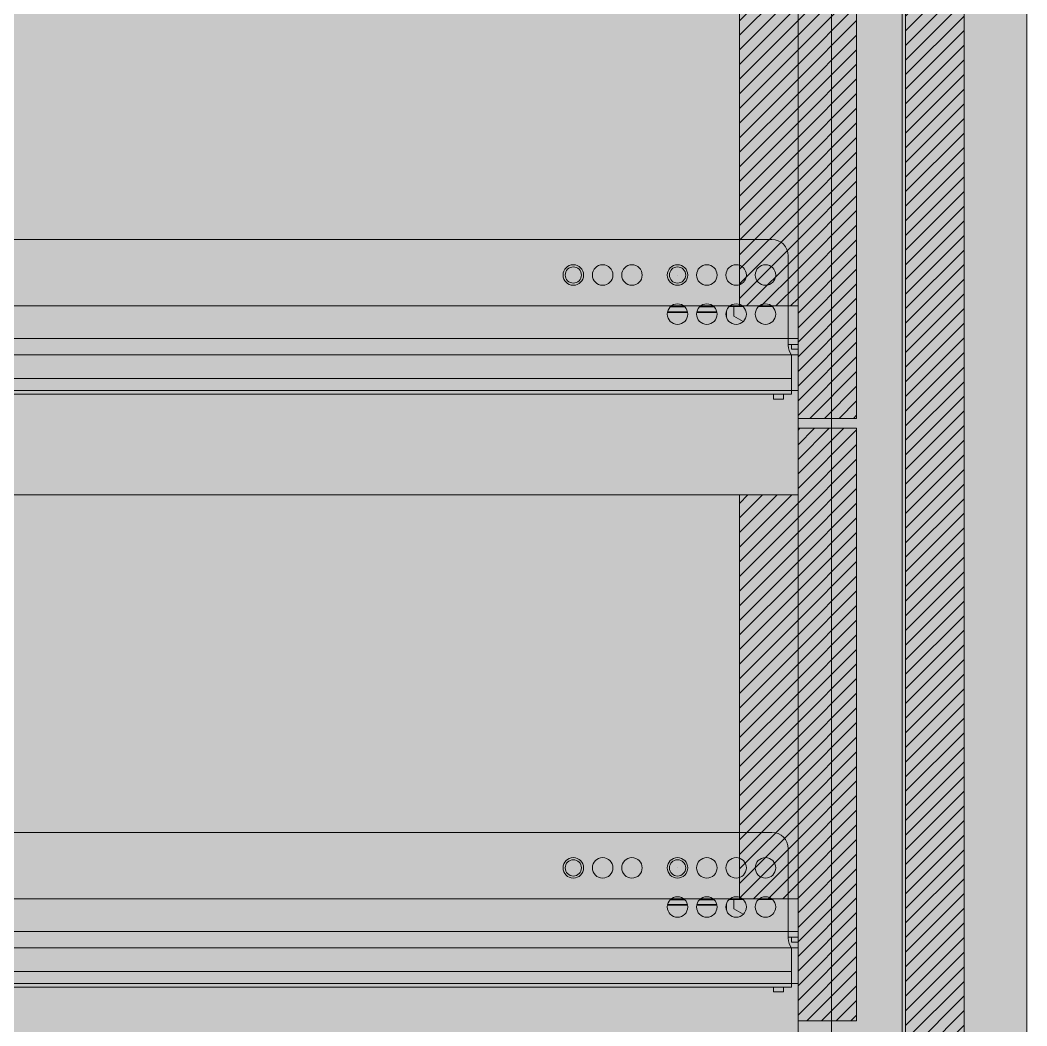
# Model space of a CAD drawing. Header units: millimetres. Extents: x 126 to 12547, y 1644 to 26714.
# Drawn here: x 9139 to 9448.1, y 3474.5 to 3783.3 of the extents above; entities that cross this region are included whole.
import ezdxf

# ---------------------------------------------------------------- set-up
doc = ezdxf.new("R2010")
doc.units = ezdxf.units.MM
for name, color, linetype, lineweight in [('F_ARREDI', 7, 'Continuous', 5), ('F_Guide', 1, 'Continuous', 9), ('F_MULTI laminato OPACO', 1, 'Continuous', 5), ('F_MULTI laminato OPACO_retino', 1, 'Continuous', 5), ('F_MULTI tessuto', 151, 'Continuous', 5), ('F_MULTI_tessuto_retino', 8, 'Continuous', 5)]:
    doc.layers.add(name, color=color, linetype=linetype, lineweight=lineweight)
doc.layers.add('TRATTEGGI - Hatch', color=7, linetype='Continuous')

# ---------------------------------------------------------------- blocks, each defined once
blk = doc.blocks.new('CASSETTIERA INTERNA_armadi_sez._..........')
at = {"layer": 'F_MULTI laminato OPACO_retino', "true_color": 0x636466, "transparency": 33554503}
h = blk.add_hatch(dxfattribs=at)
h.set_pattern_fill('ANSI31', color=251)
h.paths.add_polyline_path([(737838.41, 530213.8), (737856.41, 530213.8), (737856.41, 530391.8), (737838.41, 530391.8)])
at = {"layer": 'F_MULTI laminato OPACO_retino'}
h = blk.add_hatch(color=9, dxfattribs=at)
h.dxf.hatch_style = 1
h.paths.add_polyline_path([(737308.41, 530376.8), (737838.41, 530376.8), (737838.41, 529835.8), (737308.41, 529835.8)])
at = {"layer": 'F_MULTI laminato OPACO_retino', "true_color": 0x636466, "transparency": 33554503}
h = blk.add_hatch(dxfattribs=at)
h.set_pattern_fill('ANSI31', color=251)
h.paths.add_polyline_path([(737820.41, 530248.3), (737838.41, 530248.3), (737838.41, 530372.3), (737820.41, 530372.3)])
at = {"layer": 'F_MULTI laminato OPACO_retino', "transparency": 33554503}
h = blk.add_hatch(color=8, dxfattribs=at)
h.dxf.hatch_style = 1
h.paths.add_polyline_path([(737348.41, 530248.3), (737838.41, 530248.3), (737838.41, 530238.3), (737348.41, 530238.3)])
at = {"layer": 'F_MULTI laminato OPACO_retino', "true_color": 0x636466, "transparency": 33554503}
h = blk.add_hatch(dxfattribs=at)
h.set_pattern_fill('ANSI31', color=251)
h.paths.add_polyline_path([(737856.41, 530028.8), (737838.41, 530028.8), (737838.41, 530210.8), (737856.41, 530210.8)])
h = blk.add_hatch(dxfattribs=at)
h.set_pattern_fill('ANSI31', color=251)
h.paths.add_polyline_path([(737820.41, 530066.3), (737838.41, 530066.3), (737838.41, 530190.3), (737820.41, 530190.3)])
at = {"layer": 'TRATTEGGI - Hatch', "true_color": 0xc7c8ca}
h = blk.add_hatch(color=9, dxfattribs=at)
h.dxf.hatch_style = 1
h.paths.add_polyline_path([(737838.41, 530213.8), (737856.41, 530213.8), (737856.41, 530391.8), (737838.41, 530391.8)])
h = blk.add_hatch(color=9, dxfattribs=at)
h.dxf.hatch_style = 1
h.paths.add_polyline_path([(737820.41, 530248.3), (737838.41, 530248.3), (737838.41, 530372.3), (737820.41, 530372.3)])
h = blk.add_hatch(color=9, dxfattribs=at)
h.dxf.hatch_style = 1
h.paths.add_polyline_path([(737348.41, 530248.3), (737838.41, 530248.3), (737838.41, 530238.3), (737348.41, 530238.3)])
h = blk.add_hatch(color=9, dxfattribs=at)
h.dxf.hatch_style = 1
h.paths.add_polyline_path([(737856.41, 530028.8), (737838.41, 530028.8), (737838.41, 530210.8), (737856.41, 530210.8)])
h = blk.add_hatch(color=9, dxfattribs=at)
h.dxf.hatch_style = 1
h.paths.add_polyline_path([(737820.41, 530066.3), (737838.41, 530066.3), (737838.41, 530190.3), (737820.41, 530190.3)])
h = blk.add_hatch(color=9, dxfattribs=at)
h.dxf.hatch_style = 1
h.paths.add_polyline_path([(737348.41, 530066.3), (737838.41, 530066.3), (737838.41, 530056.3), (737348.41, 530056.3)])
at = {"layer": 'F_Guide', "color": 8}
for p, q in [((737396.91, 530268.7), (737830.41, 530268.7)), ((737835.41, 530236.2), (737835.41, 530263.7)), ((737801.41, 530257.8), (737801.41, 530257.8)), ((737801.41, 530257.8), (737801.41, 530257.8)), ((737801.41, 530257.8), (737801.41, 530257.8)), ((737801.41, 530257.8), (737801.41, 530257.8)), ((737798.31, 530246.32), (737804.52, 530246.32)), ((737798.35, 530246.54), (737804.48, 530246.54)), ((737799.18, 530248.02), (737803.65, 530248.02)), ((737799.26, 530248.1), (737799.45, 530248.1)), ((737799.45, 530248.1), (737803.57, 530248.1)), ((737799.45, 530248.02), (737799.45, 530248.1)), ((737807.31, 530246.32), (737813.52, 530246.32)), ((737807.35, 530246.54), (737813.48, 530246.54)), ((737808.18, 530248.02), (737812.65, 530248.02)), ((737808.26, 530248.1), (737811.99, 530248.1)), ((737811.99, 530248.1), (737812.57, 530248.1)), ((737811.99, 530248.02), (737811.99, 530248.1)), ((737816.31, 530246.32), (737816.41, 530246.32)), ((737816.35, 530246.54), (737816.41, 530246.54)), ((737816.41, 530244.84), (737816.41, 530246.76)), ((737817.26, 530248.1), (737818.72, 530248.1)), ((737818.72, 530248.1), (737821.57, 530248.1)), ((737818.72, 530245.21), (737818.72, 530248.1)), ((737826.26, 530248.1), (737830.57, 530248.1)), ((737835.41, 530248.3), (737838.41, 530248.3)), ((737821.61, 530243.54), (737818.72, 530245.21)), ((737835.41, 530236.5), (737838.41, 530236.5)), ((737836.45, 530236.5), (737836.45, 530236.5)), ((737836.45, 530235), (737836.45, 530236.5)), ((737836.41, 530221.2), (737836.41, 530233.2)), ((737836.45, 530235), (737838.41, 530235)), ((737390.91, 530226), (737836.41, 530226)), ((737390.91, 530221.2), (737836.41, 530221.2)), ((737830.91, 530219.7), (737830.91, 530221.2)), ((737833.91, 530219.7), (737833.91, 530221.2)), ((737830.91, 530219.7), (737833.91, 530219.7)), ((737396.91, 530086.7), (737830.41, 530086.7)), ((737835.41, 530054.2), (737835.41, 530081.7)), ((737801.41, 530075.8), (737801.41, 530075.8)), ((737801.41, 530075.8), (737801.41, 530075.8)), ((737801.41, 530075.8), (737801.41, 530075.8)), ((737801.41, 530075.8), (737801.41, 530075.8)), ((737835.41, 530066.3), (737838.41, 530066.3)), ((737798.31, 530064.32), (737804.52, 530064.32)), ((737798.35, 530064.54), (737804.48, 530064.54)), ((737799.18, 530066.02), (737803.65, 530066.02)), ((737799.26, 530066.1), (737799.45, 530066.1)), ((737799.45, 530066.1), (737803.57, 530066.1)), ((737799.45, 530066.02), (737799.45, 530066.1)), ((737807.31, 530064.32), (737813.52, 530064.32)), ((737807.35, 530064.54), (737813.48, 530064.54)), ((737808.18, 530066.02), (737812.65, 530066.02)), ((737808.26, 530066.1), (737811.99, 530066.1)), ((737811.99, 530066.1), (737812.57, 530066.1)), ((737811.99, 530066.02), (737811.99, 530066.1)), ((737816.31, 530064.32), (737816.41, 530064.32)), ((737816.35, 530064.54), (737816.41, 530064.54)), ((737816.41, 530062.84), (737816.41, 530064.76)), ((737817.26, 530066.1), (737818.72, 530066.1)), ((737818.72, 530066.1), (737821.57, 530066.1)), ((737818.72, 530063.21), (737818.72, 530066.1)), ((737821.61, 530061.54), (737818.72, 530063.21)), ((737826.26, 530066.1), (737830.57, 530066.1)), ((737835.41, 530054.5), (737838.41, 530054.5)), ((737836.45, 530054.5), (737836.45, 530054.5)), ((737836.45, 530053), (737836.45, 530054.5)), ((737836.41, 530039.2), (737836.41, 530051.2)), ((737836.45, 530053), (737838.41, 530053)), ((737390.91, 530044), (737836.41, 530044)), ((737390.91, 530039.2), (737836.41, 530039.2)), ((737830.91, 530037.7), (737830.91, 530039.2)), ((737833.91, 530037.7), (737833.91, 530039.2)), ((737830.91, 530037.7), (737833.91, 530037.7))]:
    blk.add_line(p, q, dxfattribs=at)
at = {"layer": 'F_Guide'}
for p, q in [((737838.41, 530248.3), (737348.41, 530248.3)), ((737838.41, 530248.3), (737348.41, 530248.3)), ((737348.41, 530233.3), (737838.41, 530233.3)), ((737348.41, 530233.3), (737838.41, 530233.3)), ((737838.41, 530066.3), (737348.41, 530066.3)), ((737838.41, 530066.3), (737348.41, 530066.3)), ((737348.41, 530051.3), (737838.41, 530051.3)), ((737348.41, 530051.3), (737838.41, 530051.3))]:
    blk.add_line(p, q, dxfattribs=at)
at = {"layer": 'F_Guide', "color": 8}
for centre in [(737769.41, 530257.8), (737778.41, 530257.8), (737787.41, 530257.8), (737801.41, 530257.8), (737810.41, 530257.8), (737819.41, 530257.8), (737828.41, 530257.8), (737801.41, 530245.8), (737810.41, 530245.8), (737819.41, 530245.8), (737828.41, 530245.8), (737769.41, 530075.8), (737778.41, 530075.8), (737787.41, 530075.8), (737801.41, 530075.8), (737810.41, 530075.8), (737819.41, 530075.8), (737828.41, 530075.8), (737801.41, 530063.8), (737810.41, 530063.8), (737819.41, 530063.8), (737828.41, 530063.8)]:
    blk.add_circle(centre, 3.15, dxfattribs=at)
at = {"layer": 'F_Guide'}
for centre in [(737769.41, 530257.8), (737769.41, 530257.8), (737801.41, 530257.8), (737801.41, 530257.8), (737769.41, 530075.8), (737769.41, 530075.8), (737801.41, 530075.8), (737801.41, 530075.8)]:
    blk.add_circle(centre, 2.5, dxfattribs=at)
at = {"layer": 'F_Guide', "color": 8}
for centre, start, end in [((737830.41, 530263.7), 0, 90), ((737840.41, 530236.2), 180, 216.8699), ((737830.41, 530081.7), 0, 90), ((737840.41, 530054.2), 180, 216.8699)]:
    blk.add_arc(centre, 5, start, end, dxfattribs=at)
at = {"layer": 'F_MULTI tessuto'}
for points in [[(737838.41, 530213.8), (737856.41, 530213.8), (737856.41, 530391.8), (737838.41, 530391.8)], [(737308.41, 530376.8), (737838.41, 530376.8), (737838.41, 529835.8), (737308.41, 529835.8)], [(737838.41, 530372.3), (737348.41, 530372.3), (737348.41, 530222.3), (737838.41, 530222.3)], [(737820.41, 530248.3), (737838.41, 530248.3), (737838.41, 530372.3), (737820.41, 530372.3)], [(737348.41, 530248.3), (737838.41, 530248.3), (737838.41, 530238.3), (737348.41, 530238.3)], [(737856.41, 530028.8), (737838.41, 530028.8), (737838.41, 530210.8), (737856.41, 530210.8)], [(737838.41, 530190.3), (737348.41, 530190.3), (737348.41, 530040.3), (737838.41, 530040.3)], [(737820.41, 530066.3), (737838.41, 530066.3), (737838.41, 530190.3), (737820.41, 530190.3)], [(737348.41, 530066.3), (737838.41, 530066.3), (737838.41, 530056.3), (737348.41, 530056.3)]]:
    blk.add_lwpolyline(points, close=True, dxfattribs=at)
blk = doc.blocks.new('ARMADIO_camera master_sez._2')
at = {"layer": 'F_MULTI laminato OPACO_retino', "true_color": 0x636466, "transparency": 33554503}
h = blk.add_hatch(dxfattribs=at)
h.set_pattern_fill('ANSI31', color=251)
h.set_pattern_definition([(45, (1482, 18), (-2.24506403, 2.24506403), [])])
h.paths.add_polyline_path([(737872.41, 529830.3), (737854.41, 529830.3), (737854.42, 531885.29), (737872.42, 531885.29)])
at = {"layer": 'F_MULTI laminato OPACO_retino'}
h = blk.add_hatch(color=9, dxfattribs=at)
h.dxf.hatch_style = 1
h.paths.add_polyline_path([(737872.41, 529830.3), (737854.41, 529830.3), (737854.42, 531885.29), (737872.42, 531885.29)])
at = {"layer": 'F_MULTI_tessuto_retino', "true_color": 0x636466}
h = blk.add_hatch(color=251, dxfattribs=at)
h.dxf.hatch_style = 1
h.paths.add_polyline_path([(737831.67, 531910.3), (737891.67, 531910.3), (737891.67, 529830.3), (737831.67, 529830.3)])
at = {"layer": 'F_MULTI_tessuto_retino', "true_color": 0x939598}
h = blk.add_hatch(color=252, dxfattribs=at)
h.dxf.hatch_style = 1
h.paths.add_polyline_path([(737273.41, 529835.8), (737853.41, 529835.8), (737853.41, 531875.8), (737273.41, 531875.8)])
at = {"layer": 'F_MULTI laminato OPACO', "color": 5}
blk.add_lwpolyline([(737831.67, 531910.3), (737891.67, 531910.3), (737891.67, 529830.3), (737831.67, 529830.3)], close=True, dxfattribs=at)
at = {"layer": 'F_MULTI laminato OPACO', "color": 6}
blk.add_lwpolyline([(737872.41, 529830.3), (737854.41, 529830.3), (737854.42, 531885.29), (737872.42, 531885.29)], close=True, dxfattribs=at)
at = {"layer": 'F_MULTI tessuto'}
blk.add_lwpolyline([(737273.41, 529835.8), (737853.41, 529835.8), (737853.41, 531875.8), (737273.41, 531875.8)], close=True, dxfattribs=at)
at = {"layer": 'F_ARREDI', "lineweight": 5}
blk.add_blockref('CASSETTIERA INTERNA_armadi_sez._..........', (-17, 18), dxfattribs=at)

msp = doc.modelspace()

# ---------------------------------------------------------------- block references
at = {"layer": 'F_ARREDI', "color": 2, "lineweight": 5}
msp.add_blockref('ARMADIO_camera master_sez._2', (-728443.55, -526570.76), dxfattribs=at)

doc.saveas('drawing.dxf')
